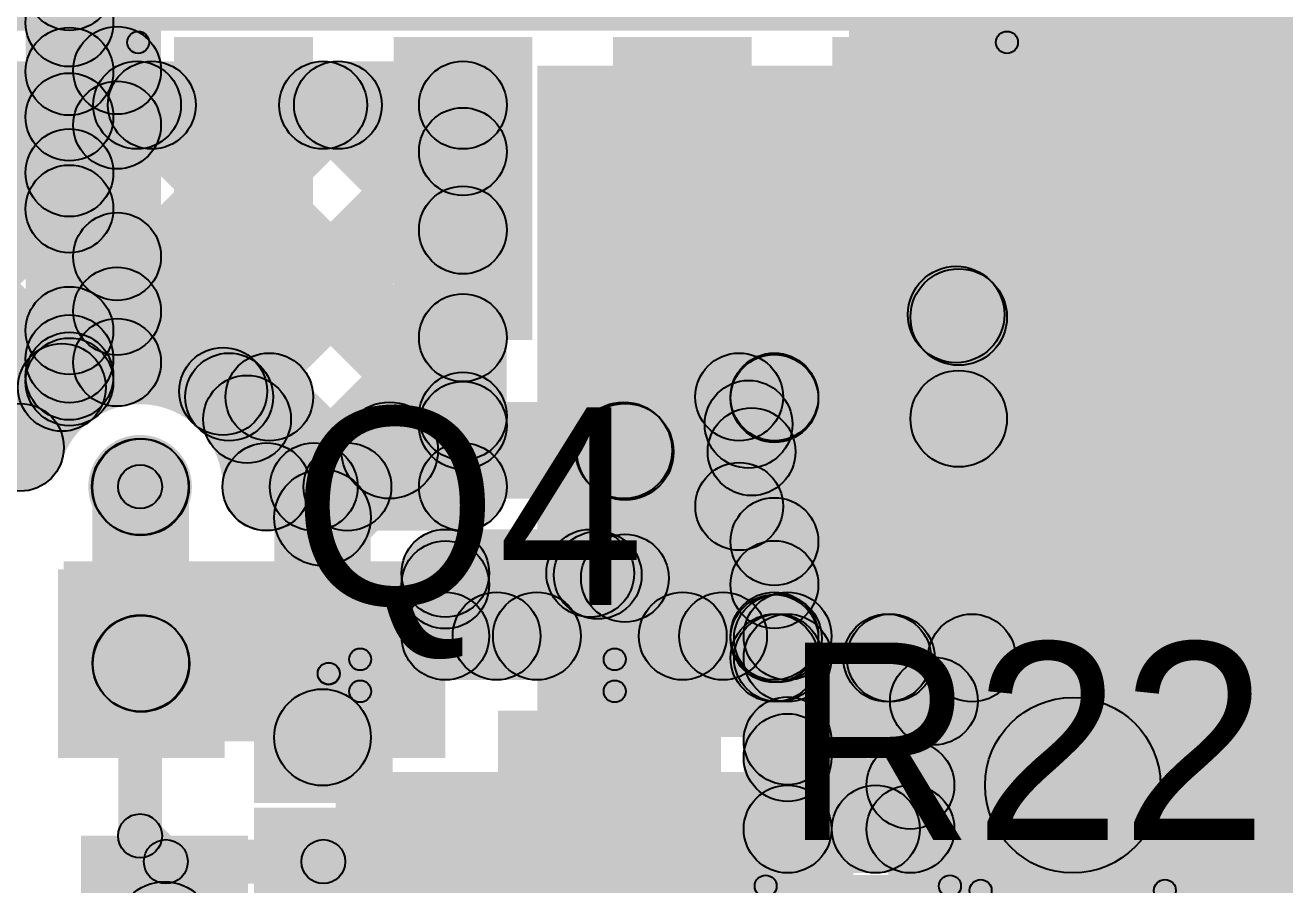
# Model space of a CAD drawing. Header units: millimetres. Extents: x 1.65 to 3.65, y 2.62 to 4.07.
# Drawn here: x 2.9002 to 3.1873, y 3.1723 to 3.3682 of the extents above; entities that cross this region are included whole.
import ezdxf

# ---------------------------------------------------------------- set-up
doc = ezdxf.new("R2010")
doc.units = ezdxf.units.MM
doc.header["$MEASUREMENT"] = 0
for name, color, linetype in [('BottomLayer', 5, 'Continuous'), ('BottomPaste', 16, 'Continuous'), ('BottomSolder', 6, 'Continuous'), ('TopLayer', 1, 'Continuous'), ('TopOverlay', 2, 'Continuous'), ('TopPaste', 8, 'Continuous'), ('TopSolder', 216, 'Continuous'), ('ViaHoleLayer', 16, 'Continuous')]:
    doc.layers.add(name, color=color, linetype=linetype)

# ---------------------------------------------------------------- blocks, each defined once
blk = doc.blocks.new('SOT_363_12')
at = {"layer": 'TopLayer'}
for points in [[(-0.02559, 0.03386), (-0.02559, 0.01732), (-0.04921, 0.01732), (-0.04921, 0.03386)], [(0.04921, 0.03386), (0.04921, 0.01732), (0.02559, 0.01732), (0.02559, 0.03386)], [(-0.02559, 0.00827), (-0.02559, -0.00827), (-0.04921, -0.00827), (-0.04921, 0.00827)], [(0.04921, 0.00827), (0.04921, -0.00827), (0.02559, -0.00827), (0.02559, 0.00827)], [(-0.02559, -0.01732), (-0.02559, -0.03386), (-0.04921, -0.03386), (-0.04921, -0.01732)], [(0.04921, -0.01732), (0.04921, -0.03386), (0.02559, -0.03386), (0.02559, -0.01732)]]:
    blk.add_hatch(color=1, dxfattribs=at).paths.add_polyline_path(points)
at = {"layer": 'TopOverlay'}
h = blk.add_hatch(color=2, dxfattribs=at)
edge = h.paths.add_edge_path()
edge.add_arc((-0.029, 0.0461), 0.0025, 0, 360)
h = blk.add_hatch(color=2, dxfattribs=at)
edge = h.paths.add_edge_path()
edge.add_arc((-0.029, 0.0461), 0.0025, 0, 360)
for points in [[(-0.0265, 0.0388), (-0.0315, 0.0388), (-0.0315, 0.0461), (-0.0265, 0.0461)], [(-0.029, 0.0436), (-0.029, 0.0486), (0.029, 0.0486), (0.029, 0.0436)], [(0.0315, 0.0388), (0.0265, 0.0388), (0.0265, 0.0461), (0.0315, 0.0461)], [(-0.0265, -0.0461), (-0.0315, -0.0461), (-0.0315, -0.0388), (-0.0265, -0.0388)], [(0.0315, -0.0461), (0.0265, -0.0461), (0.0265, -0.0388), (0.0315, -0.0388)], [(-0.029, -0.0486), (-0.029, -0.0436), (0.029, -0.0436), (0.029, -0.0486)]]:
    blk.add_hatch(color=2, dxfattribs=at).paths.add_polyline_path(points)
h = blk.add_hatch(color=2, dxfattribs=at)
edge = h.paths.add_edge_path()
edge.add_arc((0.029, 0.0461), 0.0025, 0, 360)
h = blk.add_hatch(color=2, dxfattribs=at)
edge = h.paths.add_edge_path()
edge.add_arc((0.029, 0.0461), 0.0025, 0, 360)
h = blk.add_hatch(color=2, dxfattribs=at)
edge = h.paths.add_edge_path()
edge.add_arc((-0.03618, 0.04287), 0.0025, 0, 360)
h = blk.add_hatch(color=2, dxfattribs=at)
edge = h.paths.add_edge_path()
edge.add_arc((-0.03618, 0.04282), 0.0025, 0, 360)
h = blk.add_hatch(color=2, dxfattribs=at)
edge = h.paths.add_edge_path()
edge.add_arc((-0.029, 0.0388), 0.0025, 0, 360)
h = blk.add_hatch(color=2, dxfattribs=at)
edge = h.paths.add_edge_path()
edge.add_arc((0.029, 0.0388), 0.0025, 0, 360)
h = blk.add_hatch(color=2, dxfattribs=at)
edge = h.paths.add_edge_path()
edge.add_arc((-0.029, -0.0388), 0.0025, 0, 360)
h = blk.add_hatch(color=2, dxfattribs=at)
edge = h.paths.add_edge_path()
edge.add_arc((0.029, -0.0388), 0.0025, 0, 360)
h = blk.add_hatch(color=2, dxfattribs=at)
edge = h.paths.add_edge_path()
edge.add_arc((-0.029, -0.0461), 0.0025, 0, 360)
h = blk.add_hatch(color=2, dxfattribs=at)
edge = h.paths.add_edge_path()
edge.add_arc((-0.029, -0.0461), 0.0025, 0, 360)
h = blk.add_hatch(color=2, dxfattribs=at)
edge = h.paths.add_edge_path()
edge.add_arc((0.029, -0.0461), 0.0025, 0, 360)
h = blk.add_hatch(color=2, dxfattribs=at)
edge = h.paths.add_edge_path()
edge.add_arc((0.029, -0.0461), 0.0025, 0, 360)
at = {"layer": 'TopPaste'}
for points in [[(-0.02559, 0.03386), (-0.02559, 0.01732), (-0.04921, 0.01732), (-0.04921, 0.03386)], [(0.04921, 0.03386), (0.04921, 0.01732), (0.02559, 0.01732), (0.02559, 0.03386)], [(-0.02559, 0.00827), (-0.02559, -0.00827), (-0.04921, -0.00827), (-0.04921, 0.00827)], [(0.04921, 0.00827), (0.04921, -0.00827), (0.02559, -0.00827), (0.02559, 0.00827)], [(-0.02559, -0.01732), (-0.02559, -0.03386), (-0.04921, -0.03386), (-0.04921, -0.01732)], [(0.04921, -0.01732), (0.04921, -0.03386), (0.02559, -0.03386), (0.02559, -0.01732)]]:
    blk.add_hatch(color=8, dxfattribs=at).paths.add_polyline_path(points)
at = {"layer": 'TopSolder'}
for points in [[(-0.02159, 0.03786), (-0.02159, 0.01332), (-0.05321, 0.01332), (-0.05321, 0.03786)], [(0.05321, 0.03786), (0.05321, 0.01332), (0.02159, 0.01332), (0.02159, 0.03786)], [(-0.02159, 0.01227), (-0.02159, -0.01227), (-0.05321, -0.01227), (-0.05321, 0.01227)], [(0.05321, 0.01227), (0.05321, -0.01227), (0.02159, -0.01227), (0.02159, 0.01227)], [(-0.02159, -0.01332), (-0.02159, -0.03786), (-0.05321, -0.03786), (-0.05321, -0.01332)], [(0.05321, -0.01332), (0.05321, -0.03786), (0.02159, -0.03786), (0.02159, -0.01332)]]:
    blk.add_hatch(color=216, dxfattribs=at).paths.add_polyline_path(points)
at = {"layer": 'TopOverlay', "const_width": 0.005}
blk.add_lwpolyline([(-0.03618, 0.04282, -79.591819), (-0.03618, 0.04287)], format="xyb", dxfattribs=at)
at = {"layer": 'TopOverlay'}
for centre in [(-0.029, 0.0461), (-0.029, 0.0461), (0.029, 0.0461), (0.029, 0.0461), (-0.03618, 0.04287), (-0.03618, 0.04282), (-0.029, 0.0388), (0.029, 0.0388), (-0.029, -0.0388), (0.029, -0.0388), (-0.029, -0.0461), (-0.029, -0.0461), (0.029, -0.0461), (0.029, -0.0461)]:
    blk.add_circle(centre, 0.0025, dxfattribs=at)
blk = doc.blocks.new('RES_0603_B_33')
at = {"layer": 'BottomLayer'}
for points in [[(-0.045, -0.0175), (-0.045, 0.0175), (-0.015, 0.0175), (-0.015, -0.0175)], [(0.015, -0.0175), (0.015, 0.0175), (0.045, 0.0175), (0.045, -0.0175)]]:
    blk.add_hatch(color=5, dxfattribs=at).paths.add_polyline_path(points)
at = {"layer": 'BottomPaste'}
for points in [[(-0.045, -0.0175), (-0.045, 0.0175), (-0.015, 0.0175), (-0.015, -0.0175)], [(0.015, -0.0175), (0.015, 0.0175), (0.045, 0.0175), (0.045, -0.0175)]]:
    blk.add_hatch(color=16, dxfattribs=at).paths.add_polyline_path(points)
at = {"layer": 'BottomSolder'}
for points in [[(-0.049, -0.0215), (-0.049, 0.0215), (-0.011, 0.0215), (-0.011, -0.0215)], [(0.011, -0.0215), (0.011, 0.0215), (0.049, 0.0215), (0.049, -0.0215)]]:
    blk.add_hatch(color=6, dxfattribs=at).paths.add_polyline_path(points)
blk = doc.blocks.new('RES_0603_B_34')
at = {"layer": 'BottomLayer'}
for points in [[(-0.045, -0.0175), (-0.045, 0.0175), (-0.015, 0.0175), (-0.015, -0.0175)], [(0.015, -0.0175), (0.015, 0.0175), (0.045, 0.0175), (0.045, -0.0175)]]:
    blk.add_hatch(color=5, dxfattribs=at).paths.add_polyline_path(points)
at = {"layer": 'BottomPaste'}
for points in [[(-0.045, -0.0175), (-0.045, 0.0175), (-0.015, 0.0175), (-0.015, -0.0175)], [(0.015, -0.0175), (0.015, 0.0175), (0.045, 0.0175), (0.045, -0.0175)]]:
    blk.add_hatch(color=16, dxfattribs=at).paths.add_polyline_path(points)
at = {"layer": 'BottomSolder'}
for points in [[(-0.049, -0.0215), (-0.049, 0.0215), (-0.011, 0.0215), (-0.011, -0.0215)], [(0.011, -0.0215), (0.011, 0.0215), (0.049, 0.0215), (0.049, -0.0215)]]:
    blk.add_hatch(color=6, dxfattribs=at).paths.add_polyline_path(points)
blk = doc.blocks.new('RES_0603_B_35')
at = {"layer": 'BottomLayer'}
for points in [[(-0.045, -0.0175), (-0.045, 0.0175), (-0.015, 0.0175), (-0.015, -0.0175)], [(0.015, -0.0175), (0.015, 0.0175), (0.045, 0.0175), (0.045, -0.0175)]]:
    blk.add_hatch(color=5, dxfattribs=at).paths.add_polyline_path(points)
at = {"layer": 'BottomPaste'}
for points in [[(-0.045, -0.0175), (-0.045, 0.0175), (-0.015, 0.0175), (-0.015, -0.0175)], [(0.015, -0.0175), (0.015, 0.0175), (0.045, 0.0175), (0.045, -0.0175)]]:
    blk.add_hatch(color=16, dxfattribs=at).paths.add_polyline_path(points)
at = {"layer": 'BottomSolder'}
for points in [[(-0.049, -0.0215), (-0.049, 0.0215), (-0.011, 0.0215), (-0.011, -0.0215)], [(0.011, -0.0215), (0.011, 0.0215), (0.049, 0.0215), (0.049, -0.0215)]]:
    blk.add_hatch(color=6, dxfattribs=at).paths.add_polyline_path(points)
blk = doc.blocks.new('RES_0603_36')
at = {"layer": 'TopLayer'}
for points in [[(-0.015, 0.0175), (-0.015, -0.0175), (-0.045, -0.0175), (-0.045, 0.0175)], [(0.045, 0.0175), (0.045, -0.0175), (0.015, -0.0175), (0.015, 0.0175)]]:
    blk.add_hatch(color=1, dxfattribs=at).paths.add_polyline_path(points)
at = {"layer": 'TopOverlay'}
h = blk.add_hatch(color=2, dxfattribs=at)
edge = h.paths.add_edge_path()
edge.add_arc((-0.049, 0.021), 0.0025, 0, 360)
h = blk.add_hatch(color=2, dxfattribs=at)
edge = h.paths.add_edge_path()
edge.add_arc((-0.049, 0.021), 0.0025, 0, 360)
for points in [[(-0.049, 0.0185), (-0.049, 0.0235), (0.049, 0.0235), (0.049, 0.0185)], [(-0.0515, 0.021), (-0.0465, 0.021), (-0.0465, -0.021), (-0.0515, -0.021)], [(0.0465, 0.021), (0.0515, 0.021), (0.0515, -0.021), (0.0465, -0.021)], [(-0.049, -0.0235), (-0.049, -0.0185), (0.049, -0.0185), (0.049, -0.0235)]]:
    blk.add_hatch(color=2, dxfattribs=at).paths.add_polyline_path(points)
h = blk.add_hatch(color=2, dxfattribs=at)
edge = h.paths.add_edge_path()
edge.add_arc((0.049, 0.021), 0.0025, 0, 360)
h = blk.add_hatch(color=2, dxfattribs=at)
edge = h.paths.add_edge_path()
edge.add_arc((0.049, 0.021), 0.0025, 0, 360)
h = blk.add_hatch(color=2, dxfattribs=at)
edge = h.paths.add_edge_path()
edge.add_arc((-0.049, -0.021), 0.0025, 0, 360)
h = blk.add_hatch(color=2, dxfattribs=at)
edge = h.paths.add_edge_path()
edge.add_arc((-0.049, -0.021), 0.0025, 0, 360)
h = blk.add_hatch(color=2, dxfattribs=at)
edge = h.paths.add_edge_path()
edge.add_arc((0.049, -0.021), 0.0025, 0, 360)
h = blk.add_hatch(color=2, dxfattribs=at)
edge = h.paths.add_edge_path()
edge.add_arc((0.049, -0.021), 0.0025, 0, 360)
at = {"layer": 'TopPaste'}
for points in [[(-0.015, 0.0175), (-0.015, -0.0175), (-0.045, -0.0175), (-0.045, 0.0175)], [(0.045, 0.0175), (0.045, -0.0175), (0.015, -0.0175), (0.015, 0.0175)]]:
    blk.add_hatch(color=8, dxfattribs=at).paths.add_polyline_path(points)
at = {"layer": 'TopSolder'}
for points in [[(-0.011, 0.0215), (-0.011, -0.0215), (-0.049, -0.0215), (-0.049, 0.0215)], [(0.049, 0.0215), (0.049, -0.0215), (0.011, -0.0215), (0.011, 0.0215)]]:
    blk.add_hatch(color=216, dxfattribs=at).paths.add_polyline_path(points)
at = {"layer": 'TopOverlay'}
for centre in [(-0.049, 0.021), (-0.049, 0.021), (0.049, 0.021), (0.049, 0.021), (-0.049, -0.021), (-0.049, -0.021), (0.049, -0.021), (0.049, -0.021)]:
    blk.add_circle(centre, 0.0025, dxfattribs=at)
blk = doc.blocks.new('RES_0603_37')
at = {"layer": 'TopLayer'}
for points in [[(-0.015, 0.0175), (-0.015, -0.0175), (-0.045, -0.0175), (-0.045, 0.0175)], [(0.045, 0.0175), (0.045, -0.0175), (0.015, -0.0175), (0.015, 0.0175)]]:
    blk.add_hatch(color=1, dxfattribs=at).paths.add_polyline_path(points)
at = {"layer": 'TopOverlay'}
h = blk.add_hatch(color=2, dxfattribs=at)
edge = h.paths.add_edge_path()
edge.add_arc((-0.049, 0.021), 0.0025, 0, 360)
h = blk.add_hatch(color=2, dxfattribs=at)
edge = h.paths.add_edge_path()
edge.add_arc((-0.049, 0.021), 0.0025, 0, 360)
for points in [[(-0.049, 0.0185), (-0.049, 0.0235), (0.049, 0.0235), (0.049, 0.0185)], [(-0.0515, 0.021), (-0.0465, 0.021), (-0.0465, -0.021), (-0.0515, -0.021)], [(0.0465, 0.021), (0.0515, 0.021), (0.0515, -0.021), (0.0465, -0.021)], [(-0.049, -0.0235), (-0.049, -0.0185), (0.049, -0.0185), (0.049, -0.0235)]]:
    blk.add_hatch(color=2, dxfattribs=at).paths.add_polyline_path(points)
h = blk.add_hatch(color=2, dxfattribs=at)
edge = h.paths.add_edge_path()
edge.add_arc((0.049, 0.021), 0.0025, 0, 360)
h = blk.add_hatch(color=2, dxfattribs=at)
edge = h.paths.add_edge_path()
edge.add_arc((0.049, 0.021), 0.0025, 0, 360)
h = blk.add_hatch(color=2, dxfattribs=at)
edge = h.paths.add_edge_path()
edge.add_arc((-0.049, -0.021), 0.0025, 0, 360)
h = blk.add_hatch(color=2, dxfattribs=at)
edge = h.paths.add_edge_path()
edge.add_arc((-0.049, -0.021), 0.0025, 0, 360)
h = blk.add_hatch(color=2, dxfattribs=at)
edge = h.paths.add_edge_path()
edge.add_arc((0.049, -0.021), 0.0025, 0, 360)
h = blk.add_hatch(color=2, dxfattribs=at)
edge = h.paths.add_edge_path()
edge.add_arc((0.049, -0.021), 0.0025, 0, 360)
at = {"layer": 'TopPaste'}
for points in [[(-0.015, 0.0175), (-0.015, -0.0175), (-0.045, -0.0175), (-0.045, 0.0175)], [(0.045, 0.0175), (0.045, -0.0175), (0.015, -0.0175), (0.015, 0.0175)]]:
    blk.add_hatch(color=8, dxfattribs=at).paths.add_polyline_path(points)
at = {"layer": 'TopSolder'}
for points in [[(-0.011, 0.0215), (-0.011, -0.0215), (-0.049, -0.0215), (-0.049, 0.0215)], [(0.049, 0.0215), (0.049, -0.0215), (0.011, -0.0215), (0.011, 0.0215)]]:
    blk.add_hatch(color=216, dxfattribs=at).paths.add_polyline_path(points)
at = {"layer": 'TopOverlay'}
for centre in [(-0.049, 0.021), (-0.049, 0.021), (0.049, 0.021), (0.049, 0.021), (-0.049, -0.021), (-0.049, -0.021), (0.049, -0.021), (0.049, -0.021)]:
    blk.add_circle(centre, 0.0025, dxfattribs=at)
blk = doc.blocks.new('8_SOIC_47')
at = {"layer": 'TopLayer'}
for points in [[(-0.13681, 0.08681), (-0.07579, 0.08681), (-0.07579, 0.06319), (-0.13681, 0.06319)], [(0.07579, 0.08681), (0.13681, 0.08681), (0.13681, 0.06319), (0.07579, 0.06319)], [(-0.13681, 0.03681), (-0.07579, 0.03681), (-0.07579, 0.01319), (-0.13681, 0.01319)], [(0.07579, 0.03681), (0.13681, 0.03681), (0.13681, 0.01319), (0.07579, 0.01319)], [(-0.13681, -0.01319), (-0.07579, -0.01319), (-0.07579, -0.03681), (-0.13681, -0.03681)], [(0.07579, -0.01319), (0.13681, -0.01319), (0.13681, -0.03681), (0.07579, -0.03681)], [(-0.13681, -0.06319), (-0.07579, -0.06319), (-0.07579, -0.08681), (-0.13681, -0.08681)], [(0.07579, -0.06319), (0.13681, -0.06319), (0.13681, -0.08681), (0.07579, -0.08681)]]:
    blk.add_hatch(color=1, dxfattribs=at).paths.add_polyline_path(points)
at = {"layer": 'TopOverlay'}
h = blk.add_hatch(color=2, dxfattribs=at)
edge = h.paths.add_edge_path()
edge.add_arc((-0.09412, 0.101), 0.0025, 0, 360)
h = blk.add_hatch(color=2, dxfattribs=at)
edge = h.paths.add_edge_path()
edge.add_arc((-0.08588, 0.101), 0.0025, 0, 360)
h = blk.add_hatch(color=2, dxfattribs=at)
edge = h.paths.add_edge_path()
edge.add_arc((-0.074, 0.1), 0.0025, 0, 360)
for points in [[(0.07302, 0.1015), (0.07298, 0.0965), (-0.07402, 0.0975), (-0.07398, 0.1025)], [(-0.07398, -0.1025), (-0.07402, -0.0975), (0.07298, -0.0965), (0.07302, -0.1015)]]:
    blk.add_hatch(color=2, dxfattribs=at).paths.add_polyline_path(points)
h = blk.add_hatch(color=2, dxfattribs=at)
edge = h.paths.add_edge_path()
edge.add_arc((0.073, 0.099), 0.0025, 0, 360)
h = blk.add_hatch(color=2, dxfattribs=at)
edge = h.paths.add_edge_path()
edge.add_arc((-0.074, -0.1), 0.0025, 0, 360)
h = blk.add_hatch(color=2, dxfattribs=at)
edge = h.paths.add_edge_path()
edge.add_arc((0.073, -0.099), 0.0025, 0, 360)
at = {"layer": 'TopPaste'}
for points in [[(-0.13681, 0.08681), (-0.07579, 0.08681), (-0.07579, 0.06319), (-0.13681, 0.06319)], [(0.07579, 0.08681), (0.13681, 0.08681), (0.13681, 0.06319), (0.07579, 0.06319)], [(-0.13681, 0.03681), (-0.07579, 0.03681), (-0.07579, 0.01319), (-0.13681, 0.01319)], [(0.07579, 0.03681), (0.13681, 0.03681), (0.13681, 0.01319), (0.07579, 0.01319)], [(-0.13681, -0.01319), (-0.07579, -0.01319), (-0.07579, -0.03681), (-0.13681, -0.03681)], [(0.07579, -0.01319), (0.13681, -0.01319), (0.13681, -0.03681), (0.07579, -0.03681)], [(-0.13681, -0.06319), (-0.07579, -0.06319), (-0.07579, -0.08681), (-0.13681, -0.08681)], [(0.07579, -0.06319), (0.13681, -0.06319), (0.13681, -0.08681), (0.07579, -0.08681)]]:
    blk.add_hatch(color=8, dxfattribs=at).paths.add_polyline_path(points)
at = {"layer": 'TopSolder'}
for points in [[(-0.14081, 0.09081), (-0.07179, 0.09081), (-0.07179, 0.05919), (-0.14081, 0.05919)], [(0.07179, 0.09081), (0.14081, 0.09081), (0.14081, 0.05919), (0.07179, 0.05919)], [(-0.14081, 0.04081), (-0.07179, 0.04081), (-0.07179, 0.00919), (-0.14081, 0.00919)], [(0.07179, 0.04081), (0.14081, 0.04081), (0.14081, 0.00919), (0.07179, 0.00919)], [(-0.14081, -0.00919), (-0.07179, -0.00919), (-0.07179, -0.04081), (-0.14081, -0.04081)], [(0.07179, -0.00919), (0.14081, -0.00919), (0.14081, -0.04081), (0.07179, -0.04081)], [(-0.14081, -0.05919), (-0.07179, -0.05919), (-0.07179, -0.09081), (-0.14081, -0.09081)], [(0.07179, -0.05919), (0.14081, -0.05919), (0.14081, -0.09081), (0.07179, -0.09081)]]:
    blk.add_hatch(color=216, dxfattribs=at).paths.add_polyline_path(points)
at = {"layer": 'TopOverlay', "const_width": 0.005}
blk.add_lwpolyline([(-0.08588, 0.101, 1), (-0.09412, 0.101, 1)], format="xyb", close=True, dxfattribs=at)
at = {"layer": 'TopOverlay'}
for centre in [(-0.09412, 0.101), (-0.08588, 0.101), (-0.074, 0.1), (0.073, 0.099), (-0.074, -0.1), (0.073, -0.099)]:
    blk.add_circle(centre, 0.0025, dxfattribs=at)

msp = doc.modelspace()

# ---------------------------------------------------------------- hatches: boundary and pattern name
at = {"layer": 'BottomLayer'}
for points in [[(3.178, 3.261), (3.339, 3.261), (3.339, 3.516), (3.178, 3.516)], [(2.822, 3.367), (3.22, 3.367), (3.22, 3.4458), (2.822, 3.4458)], [(2.805, 3.34), (2.805, 3.36), (3, 3.36), (3, 3.34)], [(3.017, 3.228), (3.171, 3.228), (3.171, 3.359), (3.017, 3.359)], [(2.83718, 3.34293), (2.85133, 3.35707), (2.91567, 3.29273), (2.90153, 3.27858)], [(2.85481, 3.26493), (2.84066, 3.27907), (2.91866, 3.35707), (2.93281, 3.34293)], [(2.87961, 3.34293), (2.89375, 3.35707), (2.98075, 3.27007), (2.96661, 3.25593)], [(2.89723, 3.26493), (2.88309, 3.27907), (2.96109, 3.35707), (2.97523, 3.34293)], [(2.92204, 3.34293), (2.93618, 3.35707), (3.00707, 3.28618), (2.99293, 3.27204)], [(2.92204, 3.34293), (2.93618, 3.35707), (3.00707, 3.28618), (2.99293, 3.27204)], [(2.96446, 3.34293), (2.97861, 3.35707), (3.00707, 3.32861), (2.99293, 3.31446)], [(3.01, 3.277), (2.99, 3.277), (2.99, 3.35), (3.01, 3.35)], [(2.95243, 3.2777), (2.93829, 3.29184), (2.99293, 3.34648), (3.00707, 3.33234)], [(2.97309, 3.25593), (2.95894, 3.27007), (2.99293, 3.30406), (3.00707, 3.28991)], [(3.01, 3.263), (2.99, 3.263), (2.99, 3.277), (3.01, 3.277)], [(3.01, 3.263), (2.99, 3.263), (2.99, 3.277), (3.01, 3.277)], [(2.95525, 3.253), (2.95525, 3.273), (3, 3.273), (3, 3.253)], [(2.91866, 3.25526), (2.93422, 3.27081), (2.93434, 3.27069), (2.91879, 3.25513)], [(2.93757, 3.22281), (2.91557, 3.22281), (2.91557, 3.26291), (2.93757, 3.26291)], [(3.017, 3.206), (3.117, 3.206), (3.117, 3.26), (3.017, 3.26)], [(3.097, 3.12), (3.339, 3.12), (3.339, 3.247), (3.097, 3.247)], [(2.909, 3.205), (2.995, 3.205), (2.995, 3.246), (2.909, 3.246)], [(2.91879, 3.21504), (2.93434, 3.23059), (2.93447, 3.23047), (2.91891, 3.21491)], [(2.971, 3.135), (3.089, 3.135), (3.089, 3.198), (2.971, 3.198)]]:
    msp.add_hatch(color=5, dxfattribs=at).paths.add_polyline_path(points)
h = msp.add_hatch(color=5, dxfattribs=at)
edge = h.paths.add_edge_path()
edge.add_arc((2.92574, 3.35), 0.01, 0, 360)
h = msp.add_hatch(color=5, dxfattribs=at)
edge = h.paths.add_edge_path()
edge.add_arc((2.92911, 3.35), 0.01, 0, 360)
h = msp.add_hatch(color=5, dxfattribs=at)
edge = h.paths.add_edge_path()
edge.add_arc((2.92911, 3.35), 0.01, 0, 360)
h = msp.add_hatch(color=5, dxfattribs=at)
edge = h.paths.add_edge_path()
edge.add_arc((2.96816, 3.35), 0.01, 0, 360)
h = msp.add_hatch(color=5, dxfattribs=at)
edge = h.paths.add_edge_path()
edge.add_arc((2.97153, 3.35), 0.01, 0, 360)
h = msp.add_hatch(color=5, dxfattribs=at)
edge = h.paths.add_edge_path()
edge.add_arc((3, 3.35), 0.01, 0, 360)
h = msp.add_hatch(color=5, dxfattribs=at)
edge = h.paths.add_edge_path()
edge.add_arc((3, 3.35), 0.01, 0, 360)
h = msp.add_hatch(color=5, dxfattribs=at)
edge = h.paths.add_edge_path()
edge.add_arc((3, 3.33941), 0.01, 0, 360)
h = msp.add_hatch(color=5, dxfattribs=at)
edge = h.paths.add_edge_path()
edge.add_arc((3, 3.32153), 0.01, 0, 360)
h = msp.add_hatch(color=5, dxfattribs=at)
edge = h.paths.add_edge_path()
edge.add_arc((3, 3.29698), 0.01, 0, 360)
h = msp.add_hatch(color=5, dxfattribs=at)
edge = h.paths.add_edge_path()
edge.add_arc((2.9086, 3.28566), 0.01, 0, 360)
h = msp.add_hatch(color=5, dxfattribs=at)
edge = h.paths.add_edge_path()
edge.add_arc((2.94536, 3.28477), 0.01, 0, 360)
h = msp.add_hatch(color=5, dxfattribs=at)
edge = h.paths.add_edge_path()
edge.add_arc((3, 3.27911), 0.01, 0, 360)
h = msp.add_hatch(color=5, dxfattribs=at)
edge = h.paths.add_edge_path()
edge.add_arc((3, 3.27911), 0.01, 0, 360)
h = msp.add_hatch(color=5, dxfattribs=at)
edge = h.paths.add_edge_path()
edge.add_arc((3, 3.277), 0.01, 0, 360)
h = msp.add_hatch(color=5, dxfattribs=at)
edge = h.paths.add_edge_path()
edge.add_arc((3, 3.277), 0.01, 0, 360)
h = msp.add_hatch(color=5, dxfattribs=at)
edge = h.paths.add_edge_path()
edge.add_arc((3, 3.277), 0.01, 0, 360)
h = msp.add_hatch(color=5, dxfattribs=at)
edge = h.paths.add_edge_path()
edge.add_arc((2.89906, 3.272), 0.01, 0, 360)
h = msp.add_hatch(color=5, dxfattribs=at)
edge = h.paths.add_edge_path()
edge.add_arc((2.89906, 3.272), 0.01, 0, 360)
h = msp.add_hatch(color=5, dxfattribs=at)
edge = h.paths.add_edge_path()
edge.add_arc((3.037, 3.271), 0.01181, 0, 360)
h = msp.add_hatch(color=5, dxfattribs=at)
edge = h.paths.add_edge_path()
edge.add_arc((2.92644, 3.26303), 0.01181, 0, 360)
h = msp.add_hatch(color=5, dxfattribs=at)
edge = h.paths.add_edge_path()
edge.add_arc((2.92644, 3.26303), 0.011, 0, 360)
h = msp.add_hatch(color=5, dxfattribs=at)
edge = h.paths.add_edge_path()
edge.add_arc((2.92657, 3.26291), 0.011, 0, 360)
h = msp.add_hatch(color=5, dxfattribs=at)
edge = h.paths.add_edge_path()
edge.add_arc((2.92657, 3.26291), 0.011, 0, 360)
h = msp.add_hatch(color=5, dxfattribs=at)
edge = h.paths.add_edge_path()
edge.add_arc((2.95525, 3.26303), 0.01, 0, 360)
h = msp.add_hatch(color=5, dxfattribs=at)
edge = h.paths.add_edge_path()
edge.add_arc((2.95525, 3.263), 0.01, 0, 360)
h = msp.add_hatch(color=5, dxfattribs=at)
edge = h.paths.add_edge_path()
edge.add_arc((2.96602, 3.263), 0.01, 0, 360)
h = msp.add_hatch(color=5, dxfattribs=at)
edge = h.paths.add_edge_path()
edge.add_arc((2.97368, 3.263), 0.01, 0, 360)
h = msp.add_hatch(color=5, dxfattribs=at)
edge = h.paths.add_edge_path()
edge.add_arc((3, 3.263), 0.01, 0, 360)
h = msp.add_hatch(color=5, dxfattribs=at)
edge = h.paths.add_edge_path()
edge.add_arc((3, 3.263), 0.01, 0, 360)
h = msp.add_hatch(color=5, dxfattribs=at)
edge = h.paths.add_edge_path()
edge.add_arc((3, 3.263), 0.01, 0, 360)
h = msp.add_hatch(color=5, dxfattribs=at)
edge = h.paths.add_edge_path()
edge.add_arc((2.92657, 3.22281), 0.011, 0, 360)
h = msp.add_hatch(color=5, dxfattribs=at)
edge = h.paths.add_edge_path()
edge.add_arc((2.92657, 3.22281), 0.011, 0, 360)
h = msp.add_hatch(color=5, dxfattribs=at)
edge = h.paths.add_edge_path()
edge.add_arc((2.92669, 3.22269), 0.011, 0, 360)
h = msp.add_hatch(color=5, dxfattribs=at)
edge = h.paths.add_edge_path()
edge.add_arc((3.139, 3.195), 0.01181, 0, 360)
h = msp.add_hatch(color=5, dxfattribs=at)
edge = h.paths.add_edge_path()
edge.add_arc((3.021, 3.186), 0.01181, 0, 360)
h = msp.add_hatch(color=5, dxfattribs=at)
edge = h.paths.add_edge_path()
edge.add_arc((2.932, 3.162), 0.011, 0, 360)
at = {"layer": 'TopLayer'}
for points in [[(2.92033, 3.35768), (2.90033, 3.35768), (2.90033, 3.40635), (2.92033, 3.40635)], [(2.93119, 3.29136), (2.91119, 3.29136), (2.91119, 3.37851), (2.93119, 3.37851)], [(2.90326, 3.36171), (2.9174, 3.37585), (2.92826, 3.36499), (2.91412, 3.35085)], [(2.90326, 3.36171), (2.9174, 3.37585), (2.92826, 3.36499), (2.91412, 3.35085)], [(3.088, 3.241), (3.297, 3.241), (3.297, 3.37), (3.088, 3.37)], [(2.92033, 3.3473), (2.90033, 3.3473), (2.90033, 3.35768), (2.92033, 3.35768)], [(2.92033, 3.3473), (2.90033, 3.3473), (2.90033, 3.35768), (2.92033, 3.35768)], [(2.9174, 3.32752), (2.90326, 3.34167), (2.91412, 3.35252), (2.92826, 3.33838)], [(2.92033, 3.29862), (2.90033, 3.29862), (2.90033, 3.3473), (2.92033, 3.3473)], [(2.90326, 3.31928), (2.9174, 3.33342), (2.92826, 3.32256), (2.91412, 3.30842)], [(2.9174, 3.2851), (2.90326, 3.29924), (2.91412, 3.3101), (2.92826, 3.29596)], [(3.10464, 3.2945), (3.1202, 3.31006), (3.12078, 3.30948), (3.10522, 3.29392)], [(3.124, 3.27853), (3.102, 3.27853), (3.102, 3.3017), (3.124, 3.3017)], [(2.92033, 3.28824), (2.90033, 3.28824), (2.90033, 3.29862), (2.92033, 3.29862)], [(2.92033, 3.28824), (2.90033, 3.28824), (2.90033, 3.29862), (2.92033, 3.29862)], [(2.94673, 3.27349), (2.94673, 3.29349), (2.95589, 3.29349), (2.95589, 3.27349)], [(3.06296, 3.27349), (3.06296, 3.29349), (3.071, 3.29349), (3.071, 3.27349)], [(2.95788, 3.27134), (2.94374, 3.28548), (2.94882, 3.29056), (2.96296, 3.27642)], [(3.07219, 3.27018), (3.05805, 3.28433), (3.06393, 3.2902), (3.07807, 3.27606)], [(3.171, 2.916), (3.213, 2.916), (3.213, 3.285), (3.171, 3.285)], [(2.98331, 3.26031), (2.98331, 3.28231), (3.03669, 3.28231), (3.03669, 3.26031)], [(3.081, 3.229), (3.061, 3.229), (3.061, 3.28349), (3.081, 3.28349)], [(2.97578, 3.24822), (2.96022, 3.26378), (2.97553, 3.27909), (2.99109, 3.26353)], [(3.02891, 3.26353), (3.04447, 3.27909), (3.04478, 3.27878), (3.02922, 3.26322)], [(3.171, 3.155), (3.453, 3.155), (3.453, 3.267), (3.171, 3.267)], [(3.05591, 3.25148), (3.07005, 3.26562), (3.07807, 3.25761), (3.06393, 3.24346)], [(2.93144, 3.18345), (2.92144, 3.18345), (2.92144, 3.26303), (2.93144, 3.26303)], [(2.979, 3.20591), (2.957, 3.20591), (2.957, 3.256), (2.979, 3.256)], [(2.996, 3.23331), (2.996, 3.25331), (3.02904, 3.25331), (3.02904, 3.23331)], [(3.02394, 3.22193), (3.0098, 3.23607), (3.02367, 3.24995), (3.03782, 3.23581)], [(2.98893, 3.23361), (3.00307, 3.24775), (3.01475, 3.23607), (3.00061, 3.22193)], [(3.02985, 3.23512), (3.04399, 3.24926), (3.05718, 3.23607), (3.04304, 3.22193)], [(3.02985, 3.23512), (3.04399, 3.24926), (3.05718, 3.23607), (3.04304, 3.22193)], [(3.06637, 3.22193), (3.05222, 3.23607), (3.06393, 3.24778), (3.07807, 3.23363)], [(3.006, 3.229), (2.986, 3.229), (2.986, 3.24331), (3.006, 3.24331)], [(2.996, 3.219), (2.996, 3.239), (3.071, 3.239), (3.071, 3.219)], [(3.074, 3.214), (3.074, 3.234), (3.11602, 3.234), (3.11602, 3.214)], [(3.08107, 3.19421), (3.06693, 3.20835), (3.08965, 3.23107), (3.10379, 3.21693)], [(3.09046, 3.21693), (3.10461, 3.23107), (3.11443, 3.22125), (3.10029, 3.20711)], [(3.081, 3.224), (3.061, 3.224), (3.061, 3.22845), (3.081, 3.22845)], [(3.08181, 3.224), (3.06181, 3.224), (3.06181, 3.22845), (3.08181, 3.22845)], [(3.084, 3.224), (3.064, 3.224), (3.064, 3.229), (3.084, 3.229)], [(3.084, 3.185), (3.064, 3.185), (3.064, 3.224), (3.084, 3.224)], [(3.008, 3.168), (3.057, 3.168), (3.057, 3.212), (3.008, 3.212)], [(3.06693, 3.19804), (3.08107, 3.21218), (3.10118, 3.19207), (3.08704, 3.17793)], [(3.06693, 3.19804), (3.08107, 3.21218), (3.10118, 3.19207), (3.08704, 3.17793)], [(3.074, 3.175), (3.074, 3.195), (3.102, 3.195), (3.102, 3.175)], [(3.112, 3.185), (3.092, 3.185), (3.092, 3.195), (3.112, 3.195)], [(3.159, 3.152), (3.119, 3.152), (3.119, 3.195), (3.159, 3.195)], [(2.92291, 3.17991), (2.92998, 3.18698), (2.93584, 3.18113), (2.92876, 3.17405)], [(2.9323, 3.17259), (2.9323, 3.18259), (2.9682, 3.18259), (2.9682, 3.17259)]]:
    msp.add_hatch(color=1, dxfattribs=at).paths.add_polyline_path(points)
h = msp.add_hatch(color=1, dxfattribs=at)
edge = h.paths.add_edge_path()
edge.add_arc((2.91033, 3.37702), 0.01, 0, 360)
h = msp.add_hatch(color=1, dxfattribs=at)
edge = h.paths.add_edge_path()
edge.add_arc((2.91033, 3.36878), 0.01, 0, 360)
h = msp.add_hatch(color=1, dxfattribs=at)
edge = h.paths.add_edge_path()
edge.add_arc((2.91033, 3.36878), 0.01, 0, 360)
h = msp.add_hatch(color=1, dxfattribs=at)
edge = h.paths.add_edge_path()
edge.add_arc((2.91033, 3.35768), 0.01, 0, 360)
h = msp.add_hatch(color=1, dxfattribs=at)
edge = h.paths.add_edge_path()
edge.add_arc((2.91033, 3.35768), 0.01, 0, 360)
h = msp.add_hatch(color=1, dxfattribs=at)
edge = h.paths.add_edge_path()
edge.add_arc((2.91033, 3.35768), 0.01, 0, 360)
h = msp.add_hatch(color=1, dxfattribs=at)
edge = h.paths.add_edge_path()
edge.add_arc((2.92119, 3.35792), 0.01, 0, 360)
h = msp.add_hatch(color=1, dxfattribs=at)
edge = h.paths.add_edge_path()
edge.add_arc((2.92119, 3.35792), 0.01, 0, 360)
h = msp.add_hatch(color=1, dxfattribs=at)
edge = h.paths.add_edge_path()
edge.add_arc((2.91033, 3.3473), 0.01, 0, 360)
h = msp.add_hatch(color=1, dxfattribs=at)
edge = h.paths.add_edge_path()
edge.add_arc((2.91033, 3.3473), 0.01, 0, 360)
h = msp.add_hatch(color=1, dxfattribs=at)
edge = h.paths.add_edge_path()
edge.add_arc((2.91033, 3.3473), 0.01, 0, 360)
h = msp.add_hatch(color=1, dxfattribs=at)
edge = h.paths.add_edge_path()
edge.add_arc((2.92119, 3.34545), 0.01, 0, 360)
h = msp.add_hatch(color=1, dxfattribs=at)
edge = h.paths.add_edge_path()
edge.add_arc((2.91033, 3.33459), 0.01, 0, 360)
h = msp.add_hatch(color=1, dxfattribs=at)
edge = h.paths.add_edge_path()
edge.add_arc((2.91033, 3.32635), 0.01, 0, 360)
h = msp.add_hatch(color=1, dxfattribs=at)
edge = h.paths.add_edge_path()
edge.add_arc((2.92119, 3.31549), 0.01, 0, 360)
h = msp.add_hatch(color=1, dxfattribs=at)
edge = h.paths.add_edge_path()
edge.add_arc((2.92119, 3.30303), 0.01, 0, 360)
h = msp.add_hatch(color=1, dxfattribs=at)
edge = h.paths.add_edge_path()
edge.add_arc((3.11242, 3.30228), 0.011, 0, 360)
h = msp.add_hatch(color=1, dxfattribs=at)
edge = h.paths.add_edge_path()
edge.add_arc((3.113, 3.3017), 0.011, 0, 360)
h = msp.add_hatch(color=1, dxfattribs=at)
edge = h.paths.add_edge_path()
edge.add_arc((3.113, 3.3017), 0.011, 0, 360)
h = msp.add_hatch(color=1, dxfattribs=at)
edge = h.paths.add_edge_path()
edge.add_arc((2.91033, 3.29862), 0.01, 0, 360)
h = msp.add_hatch(color=1, dxfattribs=at)
edge = h.paths.add_edge_path()
edge.add_arc((2.91033, 3.29862), 0.01, 0, 360)
h = msp.add_hatch(color=1, dxfattribs=at)
edge = h.paths.add_edge_path()
edge.add_arc((2.91033, 3.29862), 0.01, 0, 360)
h = msp.add_hatch(color=1, dxfattribs=at)
edge = h.paths.add_edge_path()
edge.add_arc((2.91033, 3.29217), 0.01, 0, 360)
h = msp.add_hatch(color=1, dxfattribs=at)
edge = h.paths.add_edge_path()
edge.add_arc((2.92119, 3.29136), 0.01, 0, 360)
h = msp.add_hatch(color=1, dxfattribs=at)
edge = h.paths.add_edge_path()
edge.add_arc((2.92119, 3.29136), 0.01, 0, 360)
h = msp.add_hatch(color=1, dxfattribs=at)
edge = h.paths.add_edge_path()
edge.add_arc((2.91033, 3.28824), 0.01, 0, 360)
h = msp.add_hatch(color=1, dxfattribs=at)
edge = h.paths.add_edge_path()
edge.add_arc((2.91033, 3.28824), 0.01, 0, 360)
h = msp.add_hatch(color=1, dxfattribs=at)
edge = h.paths.add_edge_path()
edge.add_arc((2.91033, 3.28692), 0.01, 0, 360)
h = msp.add_hatch(color=1, dxfattribs=at)
edge = h.paths.add_edge_path()
edge.add_arc((2.94673, 3.28349), 0.01, 0, 360)
h = msp.add_hatch(color=1, dxfattribs=at)
edge = h.paths.add_edge_path()
edge.add_arc((2.94673, 3.28349), 0.01, 0, 360)
h = msp.add_hatch(color=1, dxfattribs=at)
edge = h.paths.add_edge_path()
edge.add_arc((2.95589, 3.28349), 0.01, 0, 360)
h = msp.add_hatch(color=1, dxfattribs=at)
edge = h.paths.add_edge_path()
edge.add_arc((2.95589, 3.28349), 0.01, 0, 360)
h = msp.add_hatch(color=1, dxfattribs=at)
edge = h.paths.add_edge_path()
edge.add_arc((3.06296, 3.28349), 0.01, 0, 360)
h = msp.add_hatch(color=1, dxfattribs=at)
edge = h.paths.add_edge_path()
edge.add_arc((3.06296, 3.28349), 0.01, 0, 360)
h = msp.add_hatch(color=1, dxfattribs=at)
edge = h.paths.add_edge_path()
edge.add_arc((3.071, 3.28349), 0.01, 0, 360)
h = msp.add_hatch(color=1, dxfattribs=at)
edge = h.paths.add_edge_path()
edge.add_arc((3.071, 3.28349), 0.01, 0, 360)
h = msp.add_hatch(color=1, dxfattribs=at)
edge = h.paths.add_edge_path()
edge.add_arc((3.071, 3.28313), 0.01, 0, 360)
h = msp.add_hatch(color=1, dxfattribs=at)
edge = h.paths.add_edge_path()
edge.add_arc((2.95081, 3.27841), 0.01, 0, 360)
h = msp.add_hatch(color=1, dxfattribs=at)
edge = h.paths.add_edge_path()
edge.add_arc((2.95081, 3.27841), 0.01, 0, 360)
h = msp.add_hatch(color=1, dxfattribs=at)
edge = h.paths.add_edge_path()
edge.add_arc((3.06512, 3.27726), 0.01, 0, 360)
h = msp.add_hatch(color=1, dxfattribs=at)
edge = h.paths.add_edge_path()
edge.add_arc((3.113, 3.27853), 0.011, 0, 360)
h = msp.add_hatch(color=1, dxfattribs=at)
edge = h.paths.add_edge_path()
edge.add_arc((2.98331, 3.27131), 0.011, 0, 360)
h = msp.add_hatch(color=1, dxfattribs=at)
edge = h.paths.add_edge_path()
edge.add_arc((2.98331, 3.27131), 0.011, 0, 360)
h = msp.add_hatch(color=1, dxfattribs=at)
edge = h.paths.add_edge_path()
edge.add_arc((3.037, 3.271), 0.01181, 0, 360)
h = msp.add_hatch(color=1, dxfattribs=at)
edge = h.paths.add_edge_path()
edge.add_arc((3.03669, 3.27131), 0.011, 0, 360)
h = msp.add_hatch(color=1, dxfattribs=at)
edge = h.paths.add_edge_path()
edge.add_arc((3.03669, 3.27131), 0.011, 0, 360)
h = msp.add_hatch(color=1, dxfattribs=at)
edge = h.paths.add_edge_path()
edge.add_arc((3.037, 3.271), 0.011, 0, 360)
h = msp.add_hatch(color=1, dxfattribs=at)
edge = h.paths.add_edge_path()
edge.add_arc((3.06581, 3.271), 0.01, 0, 360)
h = msp.add_hatch(color=1, dxfattribs=at)
edge = h.paths.add_edge_path()
edge.add_arc((3.06581, 3.271), 0.01, 0, 360)
h = msp.add_hatch(color=1, dxfattribs=at)
edge = h.paths.add_edge_path()
edge.add_arc((2.92644, 3.26303), 0.01181, 0, 360)
h = msp.add_hatch(color=1, dxfattribs=at)
edge = h.paths.add_edge_path()
edge.add_arc((2.92644, 3.26303), 0.005, 0, 360)
h = msp.add_hatch(color=1, dxfattribs=at)
edge = h.paths.add_edge_path()
edge.add_arc((2.92644, 3.26303), 0.005, 0, 360)
h = msp.add_hatch(color=1, dxfattribs=at)
edge = h.paths.add_edge_path()
edge.add_arc((2.92644, 3.26303), 0.005, 0, 360)
h = msp.add_hatch(color=1, dxfattribs=at)
edge = h.paths.add_edge_path()
edge.add_arc((2.968, 3.256), 0.011, 0, 360)
h = msp.add_hatch(color=1, dxfattribs=at)
edge = h.paths.add_edge_path()
edge.add_arc((2.968, 3.256), 0.011, 0, 360)
h = msp.add_hatch(color=1, dxfattribs=at)
edge = h.paths.add_edge_path()
edge.add_arc((3.06298, 3.25855), 0.01, 0, 360)
h = msp.add_hatch(color=1, dxfattribs=at)
edge = h.paths.add_edge_path()
edge.add_arc((3.071, 3.25053), 0.01, 0, 360)
h = msp.add_hatch(color=1, dxfattribs=at)
edge = h.paths.add_edge_path()
edge.add_arc((2.996, 3.24331), 0.01, 0, 360)
h = msp.add_hatch(color=1, dxfattribs=at)
edge = h.paths.add_edge_path()
edge.add_arc((2.996, 3.24331), 0.01, 0, 360)
h = msp.add_hatch(color=1, dxfattribs=at)
edge = h.paths.add_edge_path()
edge.add_arc((3.02904, 3.24331), 0.01, 0, 360)
h = msp.add_hatch(color=1, dxfattribs=at)
edge = h.paths.add_edge_path()
edge.add_arc((3.02904, 3.24331), 0.01, 0, 360)
h = msp.add_hatch(color=1, dxfattribs=at)
edge = h.paths.add_edge_path()
edge.add_arc((3.03074, 3.24288), 0.01, 0, 360)
h = msp.add_hatch(color=1, dxfattribs=at)
edge = h.paths.add_edge_path()
edge.add_arc((2.996, 3.24068), 0.01, 0, 360)
h = msp.add_hatch(color=1, dxfattribs=at)
edge = h.paths.add_edge_path()
edge.add_arc((3.03692, 3.24219), 0.01, 0, 360)
h = msp.add_hatch(color=1, dxfattribs=at)
edge = h.paths.add_edge_path()
edge.add_arc((3.03692, 3.24219), 0.01, 0, 360)
h = msp.add_hatch(color=1, dxfattribs=at)
edge = h.paths.add_edge_path()
edge.add_arc((3.071, 3.24071), 0.01, 0, 360)
h = msp.add_hatch(color=1, dxfattribs=at)
edge = h.paths.add_edge_path()
edge.add_arc((2.996, 3.229), 0.01, 0, 360)
h = msp.add_hatch(color=1, dxfattribs=at)
edge = h.paths.add_edge_path()
edge.add_arc((2.996, 3.229), 0.01, 0, 360)
h = msp.add_hatch(color=1, dxfattribs=at)
edge = h.paths.add_edge_path()
edge.add_arc((3.00768, 3.229), 0.01, 0, 360)
h = msp.add_hatch(color=1, dxfattribs=at)
edge = h.paths.add_edge_path()
edge.add_arc((3.01687, 3.229), 0.01, 0, 360)
h = msp.add_hatch(color=1, dxfattribs=at)
edge = h.paths.add_edge_path()
edge.add_arc((3.05011, 3.229), 0.01, 0, 360)
h = msp.add_hatch(color=1, dxfattribs=at)
edge = h.paths.add_edge_path()
edge.add_arc((3.05011, 3.229), 0.01, 0, 360)
h = msp.add_hatch(color=1, dxfattribs=at)
edge = h.paths.add_edge_path()
edge.add_arc((3.05929, 3.229), 0.01, 0, 360)
h = msp.add_hatch(color=1, dxfattribs=at)
edge = h.paths.add_edge_path()
edge.add_arc((3.071, 3.229), 0.01, 0, 360)
h = msp.add_hatch(color=1, dxfattribs=at)
edge = h.paths.add_edge_path()
edge.add_arc((3.071, 3.229), 0.01, 0, 360)
h = msp.add_hatch(color=1, dxfattribs=at)
edge = h.paths.add_edge_path()
edge.add_arc((3.071, 3.22845), 0.01, 0, 360)
h = msp.add_hatch(color=1, dxfattribs=at)
edge = h.paths.add_edge_path()
edge.add_arc((3.07181, 3.22845), 0.01, 0, 360)
h = msp.add_hatch(color=1, dxfattribs=at)
edge = h.paths.add_edge_path()
edge.add_arc((3.074, 3.229), 0.01, 0, 360)
h = msp.add_hatch(color=1, dxfattribs=at)
edge = h.paths.add_edge_path()
edge.add_arc((3.071, 3.224), 0.01, 0, 360)
h = msp.add_hatch(color=1, dxfattribs=at)
edge = h.paths.add_edge_path()
edge.add_arc((3.07181, 3.224), 0.01, 0, 360)
h = msp.add_hatch(color=1, dxfattribs=at)
edge = h.paths.add_edge_path()
edge.add_arc((3.074, 3.224), 0.01, 0, 360)
h = msp.add_hatch(color=1, dxfattribs=at)
edge = h.paths.add_edge_path()
edge.add_arc((3.074, 3.224), 0.01, 0, 360)
h = msp.add_hatch(color=1, dxfattribs=at)
edge = h.paths.add_edge_path()
edge.add_arc((3.074, 3.224), 0.01, 0, 360)
h = msp.add_hatch(color=1, dxfattribs=at)
edge = h.paths.add_edge_path()
edge.add_arc((3.09672, 3.224), 0.01, 0, 360)
h = msp.add_hatch(color=1, dxfattribs=at)
edge = h.paths.add_edge_path()
edge.add_arc((3.09753, 3.224), 0.01, 0, 360)
h = msp.add_hatch(color=1, dxfattribs=at)
edge = h.paths.add_edge_path()
edge.add_arc((3.11602, 3.224), 0.01, 0, 360)
h = msp.add_hatch(color=1, dxfattribs=at)
edge = h.paths.add_edge_path()
edge.add_arc((3.11602, 3.224), 0.01, 0, 360)
h = msp.add_hatch(color=1, dxfattribs=at)
edge = h.paths.add_edge_path()
edge.add_arc((3.10736, 3.21418), 0.01, 0, 360)
h = msp.add_hatch(color=1, dxfattribs=at)
edge = h.paths.add_edge_path()
edge.add_arc((2.968, 3.20591), 0.011, 0, 360)
h = msp.add_hatch(color=1, dxfattribs=at)
edge = h.paths.add_edge_path()
edge.add_arc((3.074, 3.20511), 0.01, 0, 360)
h = msp.add_hatch(color=1, dxfattribs=at)
edge = h.paths.add_edge_path()
edge.add_arc((3.074, 3.20511), 0.01, 0, 360)
h = msp.add_hatch(color=1, dxfattribs=at)
edge = h.paths.add_edge_path()
edge.add_arc((3.139, 3.195), 0.02, 0, 360)
h = msp.add_hatch(color=1, dxfattribs=at)
edge = h.paths.add_edge_path()
edge.add_arc((3.074, 3.20128), 0.01, 0, 360)
h = msp.add_hatch(color=1, dxfattribs=at)
edge = h.paths.add_edge_path()
edge.add_arc((3.139, 3.195), 0.01181, 0, 360)
h = msp.add_hatch(color=1, dxfattribs=at)
edge = h.paths.add_edge_path()
edge.add_arc((3.102, 3.195), 0.01, 0, 360)
h = msp.add_hatch(color=1, dxfattribs=at)
edge = h.paths.add_edge_path()
edge.add_arc((3.102, 3.195), 0.01, 0, 360)
h = msp.add_hatch(color=1, dxfattribs=at)
edge = h.paths.add_edge_path()
edge.add_arc((3.021, 3.186), 0.01181, 0, 360)
h = msp.add_hatch(color=1, dxfattribs=at)
edge = h.paths.add_edge_path()
edge.add_arc((3.074, 3.185), 0.01, 0, 360)
h = msp.add_hatch(color=1, dxfattribs=at)
edge = h.paths.add_edge_path()
edge.add_arc((3.074, 3.185), 0.01, 0, 360)
h = msp.add_hatch(color=1, dxfattribs=at)
edge = h.paths.add_edge_path()
edge.add_arc((3.09411, 3.185), 0.01, 0, 360)
h = msp.add_hatch(color=1, dxfattribs=at)
edge = h.paths.add_edge_path()
edge.add_arc((3.09411, 3.185), 0.01, 0, 360)
h = msp.add_hatch(color=1, dxfattribs=at)
edge = h.paths.add_edge_path()
edge.add_arc((3.102, 3.185), 0.01, 0, 360)
h = msp.add_hatch(color=1, dxfattribs=at)
edge = h.paths.add_edge_path()
edge.add_arc((3.102, 3.185), 0.01, 0, 360)
h = msp.add_hatch(color=1, dxfattribs=at)
edge = h.paths.add_edge_path()
edge.add_arc((2.92644, 3.18345), 0.005, 0, 360)
h = msp.add_hatch(color=1, dxfattribs=at)
edge = h.paths.add_edge_path()
edge.add_arc((2.92644, 3.18345), 0.005, 0, 360)
h = msp.add_hatch(color=1, dxfattribs=at)
edge = h.paths.add_edge_path()
edge.add_arc((2.9323, 3.17759), 0.005, 0, 360)
h = msp.add_hatch(color=1, dxfattribs=at)
edge = h.paths.add_edge_path()
edge.add_arc((2.9323, 3.17759), 0.005, 0, 360)
h = msp.add_hatch(color=1, dxfattribs=at)
edge = h.paths.add_edge_path()
edge.add_arc((2.9682, 3.17759), 0.005, 0, 360)
at = {"layer": 'ViaHoleLayer'}
h = msp.add_hatch(color=16, dxfattribs=at)
edge = h.paths.add_edge_path()
edge.add_arc((3.037, 3.271), 0.00591, 0, 360)
h = msp.add_hatch(color=16, dxfattribs=at)
edge = h.paths.add_edge_path()
edge.add_arc((2.92644, 3.26303), 0.00591, 0, 360)
h = msp.add_hatch(color=16, dxfattribs=at)
edge = h.paths.add_edge_path()
edge.add_arc((3.139, 3.195), 0.00591, 0, 360)
h = msp.add_hatch(color=16, dxfattribs=at)
edge = h.paths.add_edge_path()
edge.add_arc((3.021, 3.186), 0.00591, 0, 360)

# ---------------------------------------------------------------- linework, layer by layer
at = {"layer": 'BottomLayer', "const_width": 0.02}
msp.add_lwpolyline([(2.89906, 3.272, -0.853094), (2.95525, 3.26303)], format="xyb", dxfattribs=at)
at = {"layer": 'BottomLayer'}
for centre, radius in [((2.92574, 3.35), 0.01), ((2.92911, 3.35), 0.01), ((2.92911, 3.35), 0.01), ((2.96816, 3.35), 0.01), ((2.97153, 3.35), 0.01), ((3, 3.35), 0.01), ((3, 3.35), 0.01), ((3, 3.33941), 0.01), ((3, 3.32153), 0.01), ((3, 3.29698), 0.01), ((2.9086, 3.28566), 0.01), ((2.94536, 3.28477), 0.01), ((3, 3.27911), 0.01), ((3, 3.27911), 0.01), ((3, 3.277), 0.01), ((3, 3.277), 0.01), ((3, 3.277), 0.01), ((2.89906, 3.272), 0.01), ((2.89906, 3.272), 0.01), ((2.92644, 3.26303), 0.011), ((2.92657, 3.26291), 0.011), ((2.92657, 3.26291), 0.011), ((2.95525, 3.26303), 0.01), ((2.95525, 3.263), 0.01), ((2.96602, 3.263), 0.01), ((2.97368, 3.263), 0.01), ((3, 3.263), 0.01), ((3, 3.263), 0.01), ((3, 3.263), 0.01), ((2.92657, 3.22281), 0.011), ((2.92657, 3.22281), 0.011), ((2.92669, 3.22269), 0.011), ((2.932, 3.162), 0.011)]:
    msp.add_circle(centre, radius, dxfattribs=at)
at = {"layer": 'TopLayer', "const_width": 0.02}
for points in [[(2.91033, 3.28692, -0.102879), (2.92119, 3.29136)], [(2.94673, 3.28349, -0.056704), (2.95081, 3.27841)], [(3.06296, 3.28349, -0.112552), (3.06581, 3.271)], [(3.06581, 3.271, -0.498786), (3.02904, 3.24331)], [(3.102, 3.195, -0.229069), (3.11602, 3.224)]]:
    msp.add_lwpolyline(points, format="xyb", dxfattribs=at)
at = {"layer": 'TopLayer'}
for centre, radius in [((2.91033, 3.37702), 0.01), ((2.91033, 3.36878), 0.01), ((2.91033, 3.36878), 0.01), ((2.91033, 3.35768), 0.01), ((2.91033, 3.35768), 0.01), ((2.91033, 3.35768), 0.01), ((2.92119, 3.35792), 0.01), ((2.92119, 3.35792), 0.01), ((2.91033, 3.3473), 0.01), ((2.91033, 3.3473), 0.01), ((2.91033, 3.3473), 0.01), ((2.92119, 3.34545), 0.01), ((2.91033, 3.33459), 0.01), ((2.91033, 3.32635), 0.01), ((2.92119, 3.31549), 0.01), ((2.92119, 3.30303), 0.01), ((3.11242, 3.30228), 0.011), ((3.113, 3.3017), 0.011), ((3.113, 3.3017), 0.011), ((2.91033, 3.29862), 0.01), ((2.91033, 3.29862), 0.01), ((2.91033, 3.29862), 0.01), ((2.91033, 3.29217), 0.01), ((2.92119, 3.29136), 0.01), ((2.92119, 3.29136), 0.01), ((2.91033, 3.28824), 0.01), ((2.91033, 3.28824), 0.01), ((2.91033, 3.28692), 0.01), ((2.94673, 3.28349), 0.01), ((2.94673, 3.28349), 0.01), ((2.95589, 3.28349), 0.01), ((2.95589, 3.28349), 0.01), ((3.06296, 3.28349), 0.01), ((3.06296, 3.28349), 0.01), ((3.071, 3.28349), 0.01), ((3.071, 3.28349), 0.01), ((3.071, 3.28313), 0.01), ((2.95081, 3.27841), 0.01), ((2.95081, 3.27841), 0.01), ((3.06512, 3.27726), 0.01), ((3.113, 3.27853), 0.011), ((2.98331, 3.27131), 0.011), ((2.98331, 3.27131), 0.011), ((3.03669, 3.27131), 0.011), ((3.03669, 3.27131), 0.011), ((3.037, 3.271), 0.011), ((3.06581, 3.271), 0.01), ((3.06581, 3.271), 0.01), ((2.92644, 3.26303), 0.005), ((2.92644, 3.26303), 0.005), ((2.92644, 3.26303), 0.005), ((2.968, 3.256), 0.011), ((2.968, 3.256), 0.011), ((3.06298, 3.25855), 0.01), ((3.071, 3.25053), 0.01), ((2.996, 3.24331), 0.01), ((2.996, 3.24331), 0.01), ((3.02904, 3.24331), 0.01), ((3.02904, 3.24331), 0.01), ((3.03074, 3.24288), 0.01), ((2.996, 3.24068), 0.01), ((3.03692, 3.24219), 0.01), ((3.03692, 3.24219), 0.01), ((3.071, 3.24071), 0.01), ((2.996, 3.229), 0.01), ((2.996, 3.229), 0.01), ((3.00768, 3.229), 0.01), ((3.01687, 3.229), 0.01), ((3.05011, 3.229), 0.01), ((3.05011, 3.229), 0.01), ((3.05929, 3.229), 0.01), ((3.071, 3.229), 0.01), ((3.071, 3.229), 0.01), ((3.071, 3.22845), 0.01), ((3.07181, 3.22845), 0.01), ((3.074, 3.229), 0.01), ((3.071, 3.224), 0.01), ((3.07181, 3.224), 0.01), ((3.074, 3.224), 0.01), ((3.074, 3.224), 0.01), ((3.074, 3.224), 0.01), ((3.09672, 3.224), 0.01), ((3.09753, 3.224), 0.01), ((3.11602, 3.224), 0.01), ((3.11602, 3.224), 0.01), ((3.10736, 3.21418), 0.01), ((2.968, 3.20591), 0.011), ((3.074, 3.20511), 0.01), ((3.074, 3.20511), 0.01), ((3.139, 3.195), 0.02), ((3.074, 3.20128), 0.01), ((3.102, 3.195), 0.01), ((3.102, 3.195), 0.01), ((3.074, 3.185), 0.01), ((3.074, 3.185), 0.01), ((3.09411, 3.185), 0.01), ((3.09411, 3.185), 0.01), ((3.102, 3.185), 0.01), ((3.102, 3.185), 0.01), ((2.92644, 3.18345), 0.005), ((2.92644, 3.18345), 0.005), ((2.9323, 3.17759), 0.005), ((2.9323, 3.17759), 0.005), ((2.9682, 3.17759), 0.005)]:
    msp.add_circle(centre, radius, dxfattribs=at)

# ---------------------------------------------------------------- block references
for name, p, rotation in [('8_SOIC_47', (3.025, 3.4373), 270), ('RES_0603_B_33', (2.89669, 3.22269), 180), ('RES_0603_B_34', (3.007, 3.22269), 360), ('RES_0603_B_35', (2.962, 3.162), 360), ('RES_0603_37', (3.09, 3.123), 90), ('RES_0603_36', (3.139, 3.122), 90)]:
    msp.add_blockref(name, p, dxfattribs=dict(rotation=rotation))
msp.add_blockref('SOT_363_12', (3.0056, 3.17759))

# ---------------------------------------------------------------- texts
at = {"layer": 'TopOverlay'}
msp.add_text('#OUT1', height=0.05, rotation=360, dxfattribs=at).set_placement((3.18, 3.28659))
for s, p in [('Q4', (2.96111, 3.2361)), ('R22', (3.07302, 3.18251))]:
    msp.add_text(s, height=0.045, dxfattribs=at).set_placement(p)

doc.saveas('drawing.dxf')
